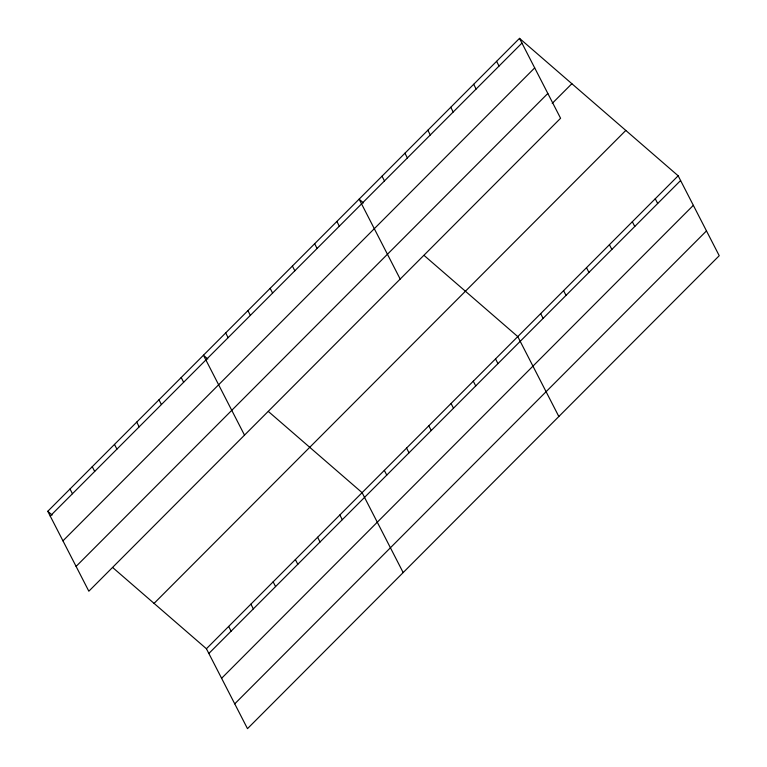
<?xml version="1.0" encoding="UTF-8"?>
<svg xmlns="http://www.w3.org/2000/svg" width="767" height="767" viewBox="0 0 767 767"><rect width="100%" height="100%" fill="white"/><g stroke="black" fill="none" stroke-linecap="round" stroke-linejoin="round"><path stroke-width="1.15" d="M519.508 38.35L560.581 118.262L88.838 591.204L47.775 511.292L519.508 38.35L678.162 175.796L719.225 255.708L247.492 728.65L206.419 648.738L112.711 567.551M50.21 516.038L521.943 43.086M62.952 540.84L534.695 67.899M76.096 566.401L547.83 93.459M552.221 103.392L571.866 83.708M154.071 603.38L625.805 130.438M206.419 648.738L678.162 175.796M208.854 653.474L680.597 180.533M221.605 678.287L693.339 205.335M234.74 703.847L706.484 230.896M363.481 202.929L359.119 199.152L400.182 279.063M424.055 255.411L517.773 336.598L558.836 416.51M207.809 359.004L203.447 355.226L244.51 435.138M268.383 411.486L362.101 492.663L403.164 572.575M47.775 511.292L52.137 515.069M655.248 198.768L657.683 203.504M632.334 221.74L634.769 226.476M609.42 244.711L611.855 249.448M496.594 61.322L499.029 66.058M586.506 267.683L588.941 272.419M473.68 84.293L476.115 89.03M563.592 290.655L566.027 295.391M450.766 107.265L453.201 112.001M540.677 313.626L543.113 318.363M427.852 130.237L430.287 134.973M404.938 153.208L407.382 157.944M495.53 358.889L497.965 363.625M382.033 176.18L384.468 180.916M473.287 381.189L475.722 385.926M451.054 403.48L453.489 408.217M336.876 221.442L339.311 226.188M428.811 425.781L431.246 430.517M314.643 243.743L317.078 248.479M406.577 448.072L409.012 452.808M292.4 266.034L294.835 270.78M384.334 470.372L386.769 475.109M270.157 288.334L272.592 293.071M247.923 310.635L250.358 315.371M339.858 514.964L342.293 519.7M225.68 332.926L228.115 337.662M317.615 537.255L320.05 542.001M295.381 559.555L297.817 564.291M181.204 377.517L183.639 382.254M273.138 581.846L275.574 586.592M158.97 399.818L161.406 404.554M250.905 604.147L253.34 608.883M136.727 422.109L139.163 426.845M228.662 626.438L231.097 631.183M114.484 444.409L116.92 449.146M92.251 466.7L94.686 471.437M70.008 489.001L72.443 493.737"/></g></svg>
